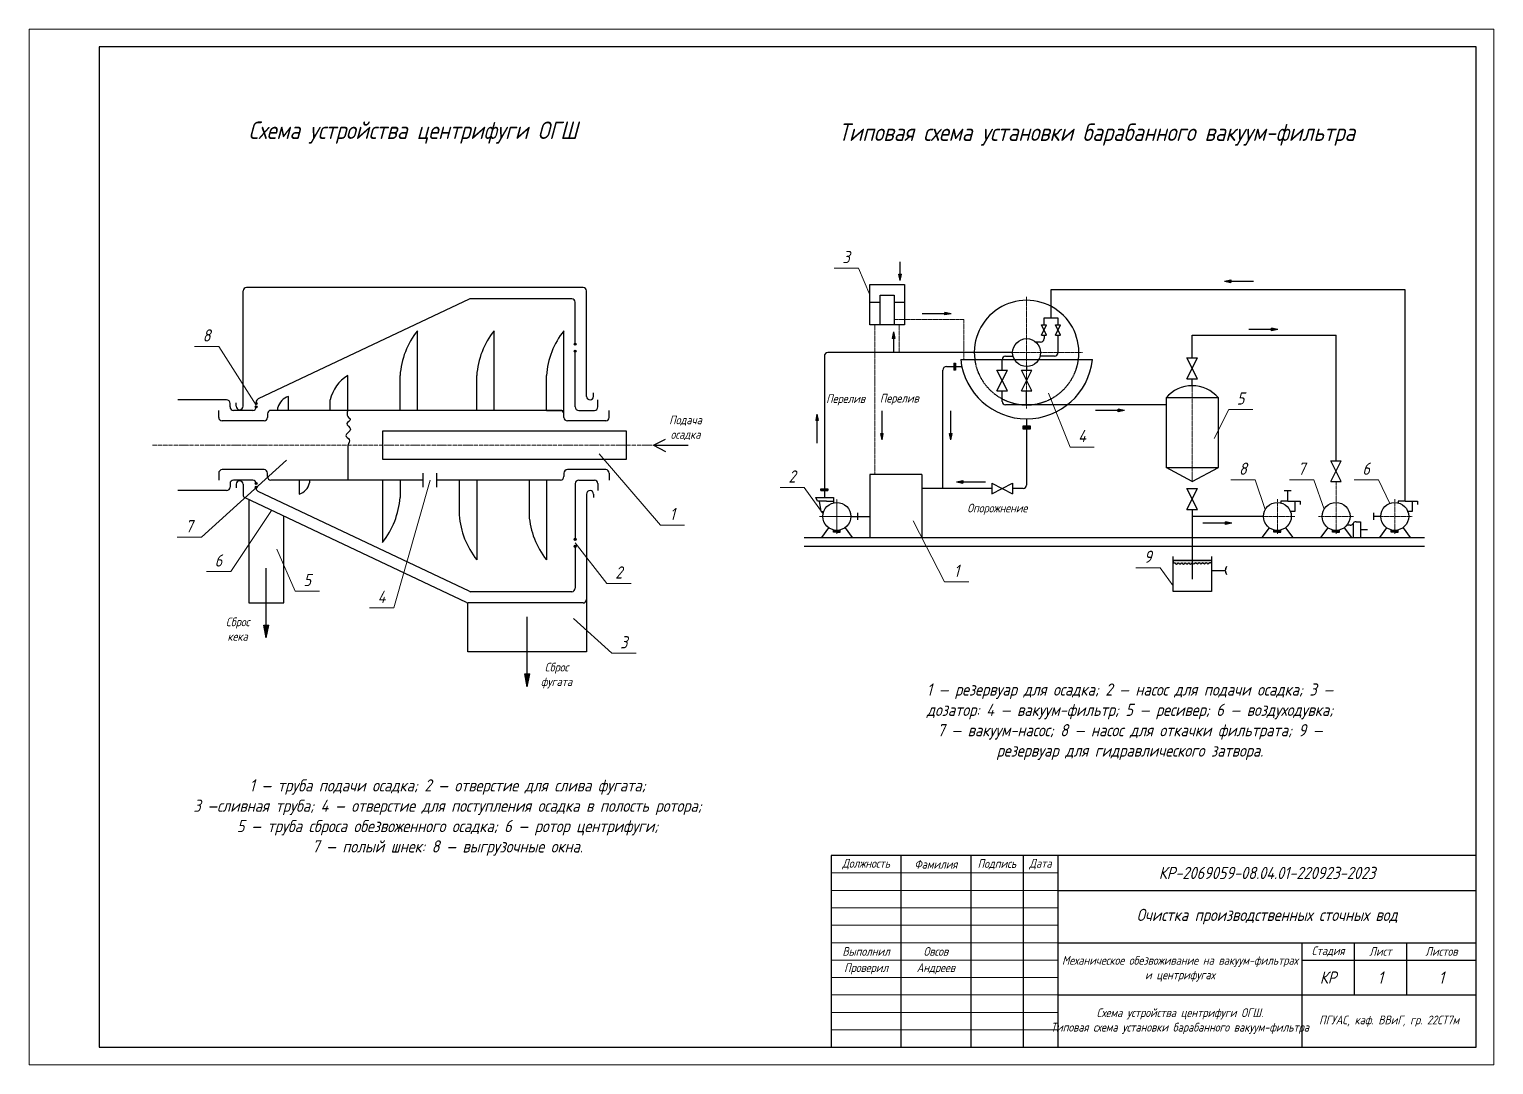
# Model space of a CAD drawing. Header units: millimetres. Extents: x -180 to 58926, y -10791 to 13515.
# Drawn here: x 14953 to 19153, y 10545 to 13515 of the extents above; entities that cross this region are included whole.
import ezdxf

# ---------------------------------------------------------------- set-up
doc = ezdxf.new("R2010")
doc.units = ezdxf.units.MM
doc.linetypes.add('ACAD_ISO02W100', pattern=[15, 12, -3])
doc.linetypes.add('ACAD_ISO04W100', pattern=[30, 24, -3, 0, -3])
for name, color, linetype, lineweight in [('axles', 152, 'ACAD_ISO04W100', 20), ('basic', 95, 'Continuous', 30), ('hatch', 117, 'ACAD_ISO02W100', 25), ('text', 13, 'Continuous', 20), ('thin', 153, 'Continuous', 18)]:
    doc.layers.add(name, color=color, linetype=linetype, lineweight=lineweight)
doc.styles.add('Structures', font='isocpeur.ttf', dxfattribs={"width": 0.85, "oblique": 15})

msp = doc.modelspace()

# ---------------------------------------------------------------- hatches: boundary and pattern name
at = {"layer": 'basic'}
h = msp.add_hatch(color=256, dxfattribs=at)
h.dxf.hatch_style = 1
h.paths.add_polyline_path([(17451.157, 12813.121), (17447.502, 12813.121), (17451.157, 12794.887)])
h.paths.add_polyline_path([(17454.811, 12813.121), (17451.157, 12813.121), (17451.157, 12794.887)])
h = msp.add_hatch(color=256, dxfattribs=at)
h.dxf.hatch_style = 1
h.paths.add_polyline_path([(18399.68, 12792.491), (18399.68, 12796.146), (18381.446, 12792.491)])
h.paths.add_polyline_path([(18399.68, 12788.836), (18399.68, 12792.491), (18381.446, 12792.491)])
h = msp.add_hatch(color=256, dxfattribs=at)
h.dxf.hatch_style = 1
h.paths.add_polyline_path([(17579.269, 12699.427), (17579.269, 12695.772), (17597.503, 12699.427)])
h.paths.add_polyline_path([(17579.269, 12703.081), (17579.269, 12699.427), (17597.503, 12699.427)])
h = msp.add_hatch(color=256, dxfattribs=at)
h.dxf.hatch_style = 1
h.paths.add_polyline_path([(17432.1, 12628.772), (17435.755, 12628.772), (17432.1, 12647.005)])
h.paths.add_polyline_path([(17428.445, 12628.772), (17432.1, 12628.772), (17432.1, 12647.005)])
h = msp.add_hatch(color=256, dxfattribs=at)
h.dxf.hatch_style = 1
h.paths.add_polyline_path([(18516.247, 12653.851), (18516.247, 12650.196), (18534.481, 12653.851)])
h.paths.add_polyline_path([(18516.247, 12657.505), (18516.247, 12653.851), (18534.481, 12653.851)])
h = msp.add_hatch(color=256, dxfattribs=at)
h.dxf.hatch_style = 1
h.paths.add_polyline_path([(16522.15, 12612.113, 1), (16516.15, 12612.113, 1)])
h = msp.add_hatch(color=256, dxfattribs=at)
h.dxf.hatch_style = 1
h.paths.add_polyline_path([(16522.15, 12592.113, 1), (16516.15, 12592.113, 1)])
h = msp.add_hatch(color=256, dxfattribs=at)
h.dxf.hatch_style = 1
h.paths.add_polyline_path([(17609.629, 12547.859), (17609.629, 12557.859), (17604.629, 12557.859), (17604.629, 12547.859)])
h.paths.add_polyline_path([(17609.629, 12537.859), (17609.629, 12547.859), (17604.629, 12547.859), (17604.629, 12537.859)])
h = msp.add_hatch(color=256, dxfattribs=at)
h.dxf.hatch_style = 1
h.paths.add_polyline_path([(15607.15, 12442.113, 1), (15601.15, 12442.113, 1)])
h = msp.add_hatch(color=256, dxfattribs=at)
h.dxf.hatch_style = 1
h.paths.add_polyline_path([(15607.15, 12432.113, 1), (15601.15, 12432.113, 1)])
h = msp.add_hatch(color=256, dxfattribs=at)
h.dxf.hatch_style = 1
h.paths.add_polyline_path([(17212.575, 12393.411), (17216.229, 12393.411), (17212.575, 12411.644)])
h.paths.add_polyline_path([(17208.92, 12393.411), (17212.575, 12393.411), (17212.575, 12411.644)])
h = msp.add_hatch(color=256, dxfattribs=at)
h.dxf.hatch_style = 1
h.paths.add_polyline_path([(18076.059, 12421.833), (18076.059, 12418.178), (18094.293, 12421.833)])
h.paths.add_polyline_path([(18076.059, 12425.488), (18076.059, 12421.833), (18094.293, 12421.833)])
h = msp.add_hatch(color=256, dxfattribs=at)
h.dxf.hatch_style = 1
h.paths.add_polyline_path([(17399.151, 12355.956), (17395.496, 12355.956), (17399.151, 12337.722)])
h.paths.add_polyline_path([(17402.806, 12355.956), (17399.151, 12355.956), (17399.151, 12337.722)])
h = msp.add_hatch(color=256, dxfattribs=at)
h.dxf.hatch_style = 1
h.paths.add_polyline_path([(17596.519, 12355.956), (17592.864, 12355.956), (17596.519, 12337.722)])
h.paths.add_polyline_path([(17600.174, 12355.956), (17596.519, 12355.956), (17596.519, 12337.722)])
h = msp.add_hatch(color=256, dxfattribs=at)
h.dxf.hatch_style = 1
h.paths.add_polyline_path([(17813.682, 12377.859), (17803.682, 12377.859), (17803.682, 12367.859), (17813.682, 12367.859)])
h.paths.add_polyline_path([(17823.682, 12377.859), (17813.682, 12377.859), (17813.682, 12367.859), (17823.682, 12367.859)])
h = msp.add_hatch(color=256, dxfattribs=at)
h.dxf.hatch_style = 1
h.paths.add_polyline_path([(15607.15, 12212.113, 1), (15601.15, 12212.113, 1)])
h = msp.add_hatch(color=256, dxfattribs=at)
h.dxf.hatch_style = 1
h.paths.add_polyline_path([(15607.15, 12202.113, 1), (15601.15, 12202.113, 1)])
h = msp.add_hatch(color=256, dxfattribs=at)
h.dxf.hatch_style = 1
h.paths.add_polyline_path([(17233.682, 12197.103), (17223.682, 12197.103), (17223.682, 12192.103), (17233.682, 12192.103)])
h.paths.add_polyline_path([(17243.682, 12197.103), (17233.682, 12197.103), (17233.682, 12192.103), (17243.682, 12192.103)])
h = msp.add_hatch(color=256, dxfattribs=at)
h.dxf.hatch_style = 1
h.paths.add_polyline_path([(17630.988, 12217), (17630.988, 12220.655), (17612.754, 12217)])
h.paths.add_polyline_path([(17630.988, 12213.345), (17630.988, 12217), (17612.754, 12217)])
h = msp.add_hatch(color=256, dxfattribs=at)
h.dxf.hatch_style = 1
h.paths.add_polyline_path([(18384.169, 12098.9), (18384.169, 12095.246), (18402.403, 12098.9)])
h.paths.add_polyline_path([(18384.169, 12102.555), (18384.169, 12098.9), (18402.403, 12098.9)])
h = msp.add_hatch(color=256, dxfattribs=at)
h.dxf.hatch_style = 1
h.paths.add_polyline_path([(16522.15, 12052.113, 1), (16516.15, 12052.113, 1)])
h = msp.add_hatch(color=256, dxfattribs=at)
h.dxf.hatch_style = 1
h.paths.add_polyline_path([(17269.484, 12077.859, 0.06325422), (17279.484, 12079.129), (17279.484, 12072.859), (17269.484, 12072.859)])
h.paths.add_polyline_path([(17259.484, 12079.129, 0.06325422), (17269.484, 12077.859), (17269.484, 12072.859), (17259.484, 12072.859)])
h = msp.add_hatch(color=256, dxfattribs=at)
h.dxf.hatch_style = 1
h.paths.add_polyline_path([(18532.881, 12077.859, -0.06325422), (18522.881, 12079.129), (18522.881, 12072.859), (18532.881, 12072.859)])
h.paths.add_polyline_path([(18542.881, 12079.129, -0.06325422), (18532.881, 12077.859), (18532.881, 12072.859), (18542.881, 12072.859)])
h = msp.add_hatch(color=256, dxfattribs=at)
h.dxf.hatch_style = 1
h.paths.add_polyline_path([(18701.278, 12077.859, -0.06325422), (18691.278, 12079.129), (18691.278, 12072.859), (18701.278, 12072.859)])
h.paths.add_polyline_path([(18711.278, 12079.129, -0.06325422), (18701.278, 12077.859), (18701.278, 12072.859), (18711.278, 12072.859)])
h = msp.add_hatch(color=256, dxfattribs=at)
h.dxf.hatch_style = 1
h.paths.add_polyline_path([(18869.675, 12077.859, -0.06325422), (18859.675, 12079.129), (18859.675, 12072.859), (18869.675, 12072.859)])
h.paths.add_polyline_path([(18879.675, 12079.129, -0.06325422), (18869.675, 12077.859), (18869.675, 12072.859), (18879.675, 12072.859)])
h = msp.add_hatch(color=256, dxfattribs=at)
h.dxf.hatch_style = 1
h.paths.add_polyline_path([(16522.15, 12032.113, 1), (16516.15, 12032.113, 1)])
h = msp.add_hatch(color=256, dxfattribs=at)
h.dxf.hatch_style = 1
edge = h.paths.add_edge_path()
edge.add_line((18288.682, 11992.859), (18233.682, 11992.859))
edge.add_line((18233.682, 11992.859), (18233.682, 11982.859))
edge.add_spline(control_points=[(18233.682, 11982.859), (18235.414, 11984.168), (18239.205, 11987.034), (18243.608, 11977.2), (18248.702, 11988.767), (18253.677, 11976.884), (18258.684, 11988.851), (18263.682, 11976.866), (18268.682, 11988.838), (18273.682, 11976.936), (18278.682, 11988.572), (18283.682, 11977.931), (18287.016, 11982.55), (18288.682, 11984.859)], knot_values=[0, 0, 0, 0, 5.38516481, 11.78828904, 18.19141328, 24.59453752, 30.99766176, 37.40078599, 43.80391023, 50.20703447, 56.61015871, 63.01328294, 69.41640718, 69.41640718, 69.41640718, 69.41640718], degree=3, periodic=0)
edge.add_line((18288.682, 11984.859), (18288.682, 11992.859))
edge = h.paths.add_edge_path()
edge.add_line((18343.682, 11992.859), (18288.682, 11992.859))
edge.add_line((18288.682, 11992.859), (18288.682, 11984.859))
edge.add_spline(control_points=[(18288.682, 11984.859), (18290.349, 11982.55), (18293.682, 11977.931), (18298.682, 11988.572), (18303.682, 11976.936), (18308.682, 11988.838), (18313.683, 11976.866), (18318.681, 11988.851), (18323.688, 11976.884), (18328.662, 11988.767), (18333.756, 11977.2), (18338.159, 11987.034), (18341.95, 11984.168), (18343.682, 11982.859)], knot_values=[0, 0, 0, 0, 6.40312424, 12.80624847, 19.20937271, 25.61249695, 32.01562119, 38.41874542, 44.82186966, 51.2249939, 57.62811814, 64.03124237, 69.41640718, 69.41640718, 69.41640718, 69.41640718], degree=3, periodic=0)
edge.add_line((18343.682, 11982.859), (18343.682, 11992.859))
h = msp.add_hatch(color=256, dxfattribs=at)
h.dxf.hatch_style = 1
h.paths.add_polyline_path([(15633.111, 11806.324), (15625.801, 11806.324), (15633.111, 11769.857)])
h.paths.add_polyline_path([(15640.42, 11806.324), (15633.111, 11806.324), (15633.111, 11769.857)])
h = msp.add_hatch(color=256, dxfattribs=at)
h.dxf.hatch_style = 1
h.paths.add_polyline_path([(16381.621, 11666.081), (16374.312, 11666.081), (16381.621, 11629.613)])
h.paths.add_polyline_path([(16388.931, 11666.081), (16381.621, 11666.081), (16381.621, 11629.613)])

# ---------------------------------------------------------------- linework, layer by layer
at = {"layer": 'axles', "ltscale": 0.2}
for p, q in [((17813.682, 12427.859), (17813.682, 12747.859)), ((17378.682, 12667.859), (17378.682, 12237.859)), ((17433.682, 12682.859), (17633.682, 12682.859)), ((17448.682, 12667.859), (17448.682, 12587.859)), ((17633.682, 12682.859), (17633.682, 12567.859)), ((17653.682, 12587.859), (17973.682, 12587.859)), ((18288.682, 12217.859), (18288.682, 12492.859)), ((18701.278, 12067.859), (18701.278, 12217.859)), ((18532.881, 12067.859), (18532.881, 12167.859)), ((18869.675, 12067.859), (18869.675, 12167.859)), ((18482.881, 12117.859), (18582.881, 12117.859)), ((18651.278, 12117.859), (18751.278, 12117.859)), ((18819.675, 12117.859), (18919.675, 12117.859))]:
    msp.add_line(p, q, dxfattribs=at)
at = {"layer": 'axles', "ltscale": 0.5}
msp.add_line((15307.161, 12322.113), (16766.65, 12322.113), dxfattribs=at)
at = {"layer": 'axles', "ltscale": 0.1}
for p, q in [((17269.484, 12067.859), (17269.484, 12167.859)), ((17319.484, 12117.859), (17219.484, 12117.859))]:
    msp.add_line(p, q, dxfattribs=at)
at = {"layer": 'basic'}
for p, q in [((19103.424, 13465.239), (15153.424, 13465.239)), ((15153.424, 13465.239), (15153.424, 10595.239)), ((19103.424, 10595.239), (19103.424, 13465.239)), ((17451.157, 12794.887), (17447.502, 12813.121)), ((17447.502, 12813.121), (17454.811, 12813.121)), ((17451.157, 12794.887), (17451.157, 12848.627)), ((17451.157, 12794.887), (17454.811, 12813.121)), ((16541.65, 12774.613), (15576.65, 12774.613)), ((17363.682, 12667.859), (17363.682, 12782.859)), ((17363.682, 12782.859), (17463.682, 12782.859)), ((17463.682, 12782.859), (17463.682, 12667.859)), ((18381.446, 12792.491), (18399.68, 12796.146)), ((18381.446, 12792.491), (18464.61, 12792.491)), ((18381.446, 12792.491), (18399.68, 12788.836)), ((18399.68, 12796.146), (18399.68, 12788.836)), ((15566.65, 12434.113), (15566.65, 12764.613)), ((16214.619, 12741.152), (15609.871, 12454.822)), ((16509.15, 12742.113), (16218.898, 12742.113)), ((16519.15, 12609.113), (16519.15, 12732.113)), ((16551.65, 12462.113), (16551.65, 12764.613)), ((17363.682, 12732.859), (17393.682, 12732.859)), ((17393.682, 12667.859), (17393.682, 12752.859)), ((17393.682, 12752.859), (17433.682, 12752.859)), ((17433.682, 12752.859), (17433.682, 12667.859)), ((17433.682, 12732.859), (17463.682, 12732.859)), ((17883.682, 12767.859), (17883.682, 12687.859)), ((18899.675, 12767.859), (17883.682, 12767.859)), ((18899.675, 12162.103), (18899.675, 12767.859)), ((17597.503, 12699.427), (17514.339, 12699.427)), ((17597.503, 12699.427), (17579.269, 12703.081)), ((17579.269, 12695.772), (17579.269, 12703.081)), ((17597.503, 12699.427), (17579.269, 12695.772)), ((17863.682, 12667.859), (17863.682, 12687.859)), ((17863.682, 12687.859), (17903.682, 12687.859)), ((17903.682, 12687.859), (17903.682, 12667.859)), ((16066.65, 12422.113), (16066.65, 12650.666)), ((16286.65, 12422.113), (16286.65, 12650.666)), ((16486.65, 12412.113), (16486.65, 12650.666)), ((17463.682, 12667.859), (17363.682, 12667.859)), ((17432.1, 12647.005), (17428.445, 12628.772)), ((17432.1, 12647.005), (17432.1, 12587.859)), ((17432.1, 12647.005), (17435.755, 12628.772)), ((17856.182, 12667.859), (17871.182, 12667.859)), ((17856.182, 12637.859), (17871.182, 12667.859)), ((17871.182, 12637.859), (17856.182, 12667.859)), ((17896.182, 12667.859), (17911.182, 12667.859)), ((17896.182, 12637.859), (17911.182, 12667.859)), ((17911.182, 12637.859), (17896.182, 12667.859)), ((18534.481, 12653.851), (18451.317, 12653.851)), ((18534.481, 12653.851), (18516.247, 12657.505)), ((18516.247, 12650.196), (18516.247, 12657.505)), ((18534.481, 12653.851), (18516.247, 12650.196)), ((17435.755, 12628.772), (17428.445, 12628.772)), ((17853.682, 12617.859), (17840.14, 12617.859)), ((17856.182, 12637.859), (17871.182, 12637.859)), ((17863.682, 12637.859), (17863.682, 12627.859)), ((17896.182, 12637.859), (17911.182, 12637.859)), ((17903.682, 12637.859), (17903.682, 12617.859)), ((17903.682, 12617.859), (17903.682, 12587.859)), ((18288.682, 12572.859), (18288.682, 12637.859)), ((18288.682, 12637.859), (18701.278, 12637.859)), ((18701.278, 12277.859), (18701.278, 12637.859)), ((16519.15, 12432.113), (16519.15, 12595.113)), ((16519.15, 12592.113), (16519.15, 12592.113)), ((17233.682, 12577.859), (17233.682, 12172.103)), ((17773.682, 12587.859), (17243.682, 12587.859)), ((17624.738, 12567.859), (18002.627, 12567.859)), ((17743.682, 12537.859), (17743.682, 12567.859)), ((17753.682, 12577.859), (17774.952, 12577.859)), ((17893.682, 12577.859), (17852.412, 12577.859)), ((18273.682, 12572.859), (18303.682, 12572.859)), ((18273.682, 12512.859), (18303.682, 12572.859)), ((18303.682, 12512.859), (18273.682, 12572.859)), ((15866.65, 12422.113), (15866.65, 12522.113)), ((16016.65, 12422.113), (16016.65, 12522.113)), ((16236.65, 12422.113), (16236.65, 12522.113)), ((16436.65, 12422.113), (16436.65, 12522.113)), ((17573.682, 12197.859), (17573.682, 12537.859)), ((17583.682, 12547.859), (17627.94, 12547.859)), ((17604.629, 12557.859), (17604.629, 12537.859)), ((17604.629, 12557.859), (17609.629, 12557.859)), ((17609.629, 12537.859), (17604.629, 12537.859)), ((17609.629, 12557.859), (17609.629, 12537.859)), ((17728.682, 12537.859), (17758.682, 12537.859)), ((17728.682, 12477.859), (17758.682, 12537.859)), ((17758.682, 12477.859), (17728.682, 12537.859)), ((17798.682, 12537.859), (17828.682, 12537.859)), ((17798.682, 12477.859), (17828.682, 12537.859)), ((17828.682, 12477.859), (17798.682, 12537.859)), ((17813.682, 12547.859), (17813.682, 12537.859)), ((17728.682, 12477.859), (17758.682, 12477.859)), ((17743.682, 12447.859), (17743.682, 12477.859)), ((17798.682, 12477.859), (17828.682, 12477.859)), ((17813.682, 12437.859), (17813.682, 12477.859)), ((18273.682, 12512.859), (18303.682, 12512.859)), ((18288.682, 12492.859), (18288.682, 12512.859)), ((15519.15, 12452.113), (15379.15, 12452.113)), ((15529.15, 12432.113), (15529.15, 12442.113)), ((15546.65, 12434.113), (15546.65, 12444.113)), ((15604.15, 12445.784), (15604.15, 12442.113)), ((15604.15, 12432.113), (15604.15, 12432.113)), ((15696.65, 12422.113), (15696.65, 12462.113)), ((15816.65, 12422.113), (15816.65, 12452.113)), ((16561.65, 12452.113), (16561.65, 12452.113)), ((16571.65, 12462.113), (16571.65, 12472.113)), ((16584.15, 12432.113), (16584.15, 12452.113)), ((17813.682, 12437.859), (17753.682, 12437.859)), ((18213.682, 12437.859), (17813.682, 12437.859)), ((18363.682, 12457.859), (18213.682, 12457.859)), ((18213.682, 12457.859), (18213.682, 12257.859)), ((18213.682, 12457.859), (18213.682, 12437.859)), ((18363.682, 12257.859), (18363.682, 12457.859)), ((15496.65, 12402.113), (15496.65, 12422.113)), ((15626.65, 12392.113), (15506.65, 12392.113)), ((15594.15, 12422.113), (15539.15, 12422.113)), ((15556.65, 12424.113), (15556.65, 12424.113)), ((15636.65, 12412.113), (15636.65, 12402.113)), ((16476.65, 12422.113), (15646.65, 12422.113)), ((15666.65, 12422.113), (15666.65, 12430.276)), ((16436.65, 12422.113), (16486.65, 12422.113)), ((16486.65, 12402.113), (16486.65, 12412.113)), ((16606.65, 12392.113), (16496.65, 12392.113)), ((16529.15, 12422.113), (16574.15, 12422.113)), ((16616.65, 12402.113), (16616.65, 12422.113)), ((17212.575, 12411.644), (17208.92, 12393.411)), ((17216.229, 12393.411), (17208.92, 12393.411)), ((17212.575, 12411.644), (17212.575, 12328.481)), ((17212.575, 12411.644), (17216.229, 12393.411)), ((17399.151, 12337.722), (17399.151, 12420.886)), ((17596.519, 12337.722), (17596.519, 12420.886)), ((17813.682, 12397.859), (17813.682, 12207.859)), ((17813.682, 12397.859), (17813.682, 12377.859)), ((18094.293, 12421.833), (18011.129, 12421.833)), ((18094.293, 12421.833), (18076.059, 12425.488)), ((18076.059, 12418.178), (18076.059, 12425.488)), ((18094.293, 12421.833), (18076.059, 12418.178)), ((16666.65, 12362.113), (15966.65, 12362.113)), ((15966.65, 12362.113), (15966.65, 12282.113)), ((16666.65, 12282.113), (16666.65, 12362.113)), ((17399.151, 12337.722), (17395.496, 12355.956)), ((17395.496, 12355.956), (17402.806, 12355.956)), ((17399.151, 12337.722), (17402.806, 12355.956)), ((17596.519, 12337.722), (17592.864, 12355.956)), ((17592.864, 12355.956), (17600.174, 12355.956)), ((17596.519, 12337.722), (17600.174, 12355.956)), ((17803.682, 12377.859), (17823.682, 12377.859)), ((17803.682, 12367.859), (17803.682, 12377.859)), ((17823.682, 12367.859), (17803.682, 12367.859)), ((17823.682, 12377.859), (17823.682, 12367.859)), ((15866.65, 12322.113), (15866.65, 12222.113)), ((16743.328, 12322.113), (16778.17, 12339.643)), ((16743.328, 12322.113), (16843.328, 12322.113)), ((16743.328, 12322.113), (16778.17, 12304.584)), ((15966.65, 12282.113), (16666.65, 12282.113)), ((18686.278, 12277.859), (18716.278, 12277.859)), ((18686.278, 12217.859), (18716.278, 12277.859)), ((18716.278, 12217.859), (18686.278, 12277.859)), ((15496.65, 12242.113), (15496.65, 12222.113)), ((15626.65, 12252.113), (15506.65, 12252.113)), ((15594.15, 12222.113), (15539.15, 12222.113)), ((15636.65, 12232.113), (15636.65, 12242.113)), ((16081.65, 12222.113), (15646.65, 12222.113)), ((15727.162, 12222.113), (15727.162, 12182.113)), ((15757.162, 12222.113), (15757.162, 12213.951)), ((15966.65, 12222.113), (15966.65, 12043.561)), ((16016.65, 12222.113), (16016.65, 12172.113)), ((16081.65, 12242.113), (16081.65, 12202.113)), ((16121.65, 12242.113), (16121.65, 12202.113)), ((16476.65, 12222.113), (16121.65, 12222.113)), ((16186.65, 12222.113), (16186.65, 12122.113)), ((16236.65, 12222.113), (16236.65, 11993.561)), ((16386.65, 12222.113), (16386.65, 12122.113)), ((16436.65, 12222.113), (16436.65, 11993.561)), ((16486.65, 12242.113), (16486.65, 12232.113)), ((16606.65, 12252.113), (16496.65, 12252.113)), ((16529.15, 12222.113), (16574.15, 12222.113)), ((16616.65, 12242.113), (16616.65, 12222.113)), ((17513.682, 12237.859), (17363.682, 12237.859)), ((17363.682, 12237.859), (17363.682, 12057.859)), ((17513.682, 12237.859), (17513.682, 12057.859)), ((18213.682, 12257.859), (18363.682, 12257.859)), ((18288.682, 12217.859), (18213.682, 12257.859)), ((18288.682, 12217.859), (18363.682, 12257.859)), ((15519.15, 12192.113), (15379.15, 12192.113)), ((15529.15, 12212.113), (15529.15, 12202.113)), ((15546.65, 12210.113), (15546.65, 12200.113)), ((15556.65, 12220.113), (15556.65, 12220.113)), ((15566.65, 12210.113), (15566.65, 12180.239)), ((15604.15, 12212.113), (15604.15, 12212.113)), ((15604.15, 12198.443), (15604.15, 12202.113)), ((16214.619, 11903.075), (15609.871, 12189.405)), ((16519.15, 12212.113), (16519.15, 12049.113)), ((16551.65, 12182.113), (16551.65, 11879.613)), ((16561.65, 12192.113), (16561.65, 12192.113)), ((16571.65, 12182.113), (16571.65, 12172.113)), ((16584.15, 12212.113), (16584.15, 12192.113)), ((17223.682, 12197.103), (17243.682, 12197.103)), ((17223.682, 12192.103), (17223.682, 12197.103)), ((17223.682, 12192.103), (17243.682, 12192.103)), ((17243.682, 12197.103), (17243.682, 12192.103)), ((17713.682, 12197.859), (17513.682, 12197.859)), ((17612.754, 12217), (17630.988, 12220.655)), ((17612.754, 12217), (17695.917, 12217)), ((17612.754, 12217), (17630.988, 12213.345)), ((17630.988, 12220.655), (17630.988, 12213.345)), ((17713.682, 12212.859), (17713.682, 12182.859)), ((17713.682, 12212.859), (17773.682, 12182.859)), ((17713.682, 12182.859), (17773.682, 12212.859)), ((17773.682, 12212.859), (17773.682, 12182.859)), ((17803.682, 12197.859), (17773.682, 12197.859)), ((18273.682, 12197.859), (18303.682, 12197.859)), ((18273.682, 12137.859), (18303.682, 12197.859)), ((18303.682, 12137.859), (18273.682, 12197.859)), ((18552.881, 12192.103), (18572.881, 12192.103)), ((18562.881, 12162.103), (18562.881, 12192.103)), ((18686.278, 12217.859), (18716.278, 12217.859)), ((16207.313, 11870.575), (15572.371, 12171.201)), ((15583.111, 12166.116), (15583.111, 11869.857)), ((17209.484, 12172.103), (17259.484, 12172.103)), ((17214.484, 12162.103), (17209.484, 12172.103)), ((17219.484, 12162.103), (17214.484, 12162.103)), ((17239.484, 12162.103), (17219.484, 12162.103)), ((17224.484, 12132.103), (17219.484, 12162.103)), ((17239.484, 12162.103), (17259.484, 12162.103)), ((17259.484, 12172.103), (17259.484, 12162.103)), ((17259.484, 12162.103), (17259.484, 12156.589)), ((18562.881, 12162.103), (18542.881, 12162.103)), ((18542.881, 12162.103), (18542.881, 12156.589)), ((18562.881, 12162.103), (18582.881, 12162.103)), ((18582.881, 12162.103), (18582.881, 12132.103)), ((18582.881, 12162.103), (18597.881, 12162.103)), ((18597.881, 12162.103), (18597.881, 12152.103)), ((18899.675, 12162.103), (18879.675, 12162.103)), ((18879.675, 12162.103), (18879.675, 12156.589)), ((18899.675, 12162.103), (18919.675, 12162.103)), ((18919.675, 12162.103), (18919.675, 12132.103)), ((18919.675, 12162.103), (18934.675, 12162.103)), ((18934.675, 12162.103), (18934.675, 12152.103)), ((15683.111, 11869.857), (15683.111, 12118.769)), ((17224.484, 12132.103), (17232.106, 12132.103)), ((17309.484, 12117.859), (17363.682, 12117.859)), ((17329.484, 12107.859), (17329.484, 12127.859)), ((18273.682, 12137.859), (18303.682, 12137.859)), ((18288.682, 12137.859), (18288.682, 11937.859)), ((18492.881, 12117.859), (18288.682, 12117.859)), ((18402.403, 12098.9), (18319.24, 12098.9)), ((18402.403, 12098.9), (18384.169, 12102.555)), ((18384.169, 12095.246), (18384.169, 12102.555)), ((18402.403, 12098.9), (18384.169, 12095.246)), ((18582.881, 12132.103), (18570.259, 12132.103)), ((18749.938, 12097.859), (18749.938, 12057.859)), ((18751.278, 12102.859), (18751.278, 12102.859)), ((18758.598, 12102.859), (18771.278, 12102.859)), ((18771.278, 12102.859), (18771.278, 12057.859)), ((18809.675, 12107.859), (18809.675, 12127.859)), ((18829.675, 12117.859), (18809.675, 12117.859)), ((18919.675, 12132.103), (18907.053, 12132.103)), ((17176.078, 12057.859), (18954.694, 12057.859)), ((17245.76, 12085.654), (17225.285, 12057.859)), ((17259.484, 12072.859), (17259.484, 12079.129)), ((17269.484, 12072.859), (17259.484, 12072.859)), ((17269.484, 12077.859), (17269.484, 12072.859)), ((17269.484, 12072.859), (17279.484, 12072.859)), ((17279.484, 12072.859), (17279.484, 12079.129)), ((17293.207, 12085.654), (17313.682, 12057.859)), ((18509.157, 12085.654), (18488.682, 12057.859)), ((18522.881, 12072.859), (18522.881, 12079.129)), ((18532.881, 12072.859), (18522.881, 12072.859)), ((18532.881, 12077.859), (18532.881, 12072.859)), ((18532.881, 12072.859), (18542.881, 12072.859)), ((18542.881, 12072.859), (18542.881, 12079.129)), ((18556.605, 12085.654), (18577.079, 12057.859)), ((18677.554, 12085.654), (18657.079, 12057.859)), ((18691.278, 12072.859), (18691.278, 12079.129)), ((18701.278, 12072.859), (18691.278, 12072.859)), ((18701.278, 12077.859), (18701.278, 12072.859)), ((18701.278, 12072.859), (18711.278, 12072.859)), ((18711.278, 12072.859), (18711.278, 12079.129)), ((18725.002, 12085.654), (18745.476, 12057.859)), ((18741.278, 12092.859), (18732.503, 12092.859)), ((18771.278, 12080.359), (18791.278, 12080.359)), ((18845.951, 12085.654), (18825.476, 12057.859)), ((18859.675, 12072.859), (18859.675, 12079.129)), ((18869.675, 12072.859), (18859.675, 12072.859)), ((18869.675, 12077.859), (18869.675, 12072.859)), ((18869.675, 12072.859), (18879.675, 12072.859)), ((18879.675, 12072.859), (18879.675, 12079.129)), ((18893.399, 12085.654), (18913.874, 12057.859)), ((16519.15, 12052.113), (16519.15, 12052.113)), ((16519.15, 12035.113), (16519.15, 11912.113)), ((17176.078, 12032.859), (18954.694, 12032.859)), ((18233.682, 11902.859), (18233.682, 12002.859)), ((18233.682, 11992.859), (18343.682, 11992.859)), ((18233.682, 11992.859), (18233.682, 11982.859)), ((18343.682, 12002.859), (18343.682, 11902.859)), ((15633.111, 11769.857), (15633.111, 11969.857)), ((18343.682, 11962.859), (18383.682, 11962.859)), ((16509.15, 11902.113), (16218.898, 11902.113)), ((18343.682, 11902.859), (18233.682, 11902.859)), ((15583.111, 11869.857), (15683.111, 11869.857)), ((16541.65, 11869.613), (16211.593, 11869.613)), ((16211.593, 11729.613), (16211.593, 11869.613)), ((16551.65, 11879.613), (16551.65, 11729.613)), ((15633.111, 11769.857), (15625.801, 11806.324)), ((15625.801, 11806.324), (15640.42, 11806.324)), ((15633.111, 11769.857), (15640.42, 11806.324)), ((16381.621, 11629.613), (16381.621, 11829.613)), ((16551.65, 11729.613), (16211.593, 11729.613)), ((16381.621, 11629.613), (16374.312, 11666.081)), ((16374.312, 11666.081), (16388.931, 11666.081)), ((16381.621, 11629.613), (16388.931, 11666.081)), ((17253.424, 11145.239), (17253.424, 10595.239)), ((19103.424, 11145.239), (17253.424, 11145.239)), ((17453.424, 11145.239), (17453.424, 10595.239)), ((17653.424, 11145.239), (17653.424, 10595.239)), ((17803.424, 11145.239), (17803.424, 10595.239)), ((17903.424, 11145.239), (17903.424, 10595.239)), ((17903.424, 11045.239), (19103.424, 11045.239)), ((17903.424, 10895.239), (19103.424, 10895.239)), ((18603.424, 10895.239), (18603.424, 10595.239)), ((18753.424, 10895.239), (18753.424, 10745.239)), ((18903.424, 10895.239), (18903.424, 10745.239)), ((18603.424, 10845.239), (19103.424, 10845.239)), ((17903.424, 10745.239), (19103.424, 10745.239)), ((15153.424, 10595.239), (19103.424, 10595.239))]:
    msp.add_line(p, q, dxfattribs=at)
for centre, radius in [((16519.15, 12612.113), 3), ((17813.682, 12587.859), 40), ((16519.15, 12592.113), 3), ((15604.15, 12442.113), 3), ((15604.15, 12432.113), 3), ((15604.15, 12212.113), 3), ((15604.15, 12202.113), 3), ((17269.484, 12117.859), 40), ((18532.881, 12117.859), 40), ((18701.278, 12117.859), 40), ((18869.675, 12117.859), 40), ((16519.15, 12052.113), 3), ((16519.15, 12032.113), 3)]:
    msp.add_circle(centre, radius, dxfattribs=at)
for centre, radius, start, end in [((15576.65, 12764.613), 10, 90, 180), ((16541.65, 12764.613), 10, 0, 90), ((16218.898, 12732.113), 10, 90, 115.336122), ((16509.15, 12732.113), 10, 0, 90), ((17813.682, 12587.859), 150, 352.337744, 187.662256), ((16249.565, 12505.522), 233.505, 141.567785, 175.925575), ((16469.565, 12505.522), 233.505, 141.567785, 175.925575), ((16669.565, 12505.522), 233.505, 141.567785, 175.925575), ((17853.682, 12627.859), 10, 270, 0), ((17243.682, 12577.859), 10, 90, 180), ((17813.682, 12587.859), 190, 186.042328, 353.957672), ((17753.682, 12567.859), 10, 90, 180), ((17893.682, 12587.859), 10, 270, 0), ((15925.822, 12426.991), 112.025, 121.883963, 167.040682), ((17583.682, 12537.859), 10, 90, 180), ((18288.682, 12395.002), 97.857, 39.966213, 140.033787), ((15519.15, 12442.113), 10, 0, 90), ((15539.15, 12432.113), 10, 180, 270), ((15556.65, 12434.113), 10, 180, 270), ((15556.65, 12434.113), 10, 270, 0), ((15594.15, 12432.113), 10, 270, 360), ((15614.15, 12445.784), 10, 115.336122, 180), ((15709.146, 12420.286), 43.654, 106.633271, 166.770146), ((16529.15, 12432.113), 10, 180, 270), ((16561.65, 12462.113), 10, 180, 270), ((16561.65, 12462.113), 10, 270, 0), ((16574.15, 12432.113), 10, 270, 0), ((17753.682, 12447.859), 10, 180, 270), ((15506.65, 12402.113), 10, 180, 270), ((15626.65, 12402.113), 10, 270, 0), ((15646.65, 12412.113), 10, 90, 180), ((16476.65, 12412.113), 10, 0, 90), ((16496.65, 12402.113), 10, 180, 270), ((16606.65, 12402.113), 10, 270, 0), ((15506.65, 12242.113), 10, 90, 180), ((15539.15, 12212.113), 10, 90, 180), ((15594.15, 12212.113), 10, 0, 90), ((15626.65, 12242.113), 10, 0, 90), ((15646.65, 12232.113), 10, 180, 270), ((16476.65, 12232.113), 10, 270, 0), ((16496.65, 12242.113), 10, 90, 180), ((16529.15, 12212.113), 10, 90, 180), ((16574.15, 12212.113), 10, 0, 90), ((16606.65, 12242.113), 10, 0, 90), ((15519.15, 12202.113), 10, 270, 0), ((15556.65, 12210.113), 10, 90, 180), ((15556.65, 12210.113), 10, 0, 90), ((15576.65, 12180.239), 10, 180, 244.663878), ((15614.15, 12198.443), 10, 180, 244.663878), ((15714.666, 12223.941), 43.654, 286.633271, 346.770146), ((16561.65, 12182.113), 10, 90, 180), ((16561.65, 12182.113), 10, 0, 90), ((17803.682, 12207.859), 10, 270, 0), ((15783.736, 12188.704), 233.505, 321.567785, 355.925575), ((16419.565, 12138.704), 233.505, 184.074425, 218.432215), ((16619.565, 12138.704), 233.505, 184.074425, 218.432215), ((18741.278, 12102.859), 10, 270, 330), ((18758.598, 12092.859), 10, 90, 150), ((18398.693, 11964.191), 15.07, 138.262678, 185.072759), ((18398.693, 11961.526), 15.07, 174.927241, 221.737322), ((16218.898, 11912.113), 10, 244.663878, 270), ((16509.15, 11912.113), 10, 270, 0), ((16211.593, 11879.613), 10, 244.663878, 270), ((16541.65, 11879.613), 10, 270, 0)]:
    msp.add_arc(centre, radius, start, end, dxfattribs=at)
for points in [[(15866.65, 12422.113), (15867.319, 12404.252), (15874.029, 12395.718), (15864.574, 12384.746), (15874.639, 12367.982), (15860.914, 12350), (15870.979, 12338.722), (15866.65, 12322.113)], [(18233.682, 11982.859), (18238.682, 11984.859), (18243.682, 11980.859), (18248.682, 11984.859), (18253.682, 11980.859), (18258.682, 11984.859), (18263.682, 11980.859), (18268.682, 11984.859), (18273.682, 11980.859), (18278.682, 11984.859), (18283.682, 11980.859), (18288.682, 11984.859)], [(18343.682, 11982.859), (18338.682, 11984.859), (18333.682, 11980.859), (18328.682, 11984.859), (18323.682, 11980.859), (18318.682, 11984.859), (18313.682, 11980.859), (18308.682, 11984.859), (18303.682, 11980.859), (18298.682, 11984.859), (18293.682, 11980.859), (18288.682, 11984.859)]]:
    msp.add_spline(points, degree=3, dxfattribs=at)
at = {"layer": 'hatch', "ltscale": 0.2}
msp.add_arc((17813.682, 12587.859), 150, 187.662256, 352.337744, dxfattribs=at)
at = {"layer": 'thin'}
for p, q in [((19153.424, 13515.239), (14953.424, 13515.239)), ((14953.424, 13515.239), (14953.424, 10545.239)), ((19153.424, 10545.239), (19153.424, 13515.239)), ((17262.042, 12830.209), (17331.322, 12830.209)), ((17363.682, 12753.202), (17331.322, 12830.209)), ((15427.673, 12605.33), (15496.953, 12605.33)), ((15604.15, 12437.003), (15496.953, 12605.33)), ((17876.322, 12471.947), (17938.52, 12316.983)), ((18351.422, 12341.839), (18393.286, 12424.437)), ((18393.286, 12424.437), (18462.565, 12424.437)), ((17938.52, 12316.983), (18007.8, 12316.983)), ((15691.422, 12279.225), (15446.875, 12058.119)), ((16587.824, 12297.843), (16763.533, 12093.156)), ((16103.119, 12222.113), (15998.682, 11855.604)), ((18399.927, 12223.102), (18469.206, 12223.102)), ((18498.042, 12137.513), (18469.206, 12223.102)), ((18568.129, 12223.102), (18637.409, 12223.102)), ((18667.363, 12139.067), (18637.409, 12223.102)), ((18753.293, 12223.102), (18822.573, 12223.102)), ((18855.093, 12155.106), (18822.573, 12223.102)), ((17106.897, 12200.781), (17176.176, 12200.781)), ((17230.217, 12125.486), (17176.176, 12200.781)), ((15648.523, 12135.145), (15531.034, 11959.791)), ((17488.179, 12105.161), (17578.626, 11930.249)), ((15377.595, 12058.119), (15446.875, 12058.119)), ((16763.533, 12093.156), (16832.813, 12093.156)), ((15663.499, 12023.713), (15716.396, 11903.634)), ((16519.15, 12041.856), (16609.953, 11925.491)), ((18127.262, 11970.571), (18196.542, 11970.571)), ((18233.682, 11919.24), (18196.542, 11970.571)), ((15461.755, 11959.791), (15531.034, 11959.791)), ((17578.626, 11930.249), (17647.906, 11930.249)), ((15716.396, 11903.634), (15785.675, 11903.634)), ((16609.953, 11925.491), (16679.233, 11925.491)), ((15929.402, 11855.604), (15998.682, 11855.604)), ((16514.378, 11824.893), (16624.355, 11725.262)), ((16624.355, 11725.262), (16693.634, 11725.262)), ((17903.424, 11095.239), (17253.424, 11095.239)), ((17903.424, 11045.239), (17253.424, 11045.239)), ((17903.424, 10995.239), (17253.424, 10995.239)), ((17903.424, 10945.239), (17253.424, 10945.239)), ((17903.424, 10895.239), (17253.424, 10895.239)), ((17903.424, 10845.239), (17253.424, 10845.239)), ((17903.424, 10795.239), (17253.424, 10795.239)), ((17903.424, 10745.239), (17253.424, 10745.239)), ((17903.424, 10695.239), (17253.424, 10695.239)), ((17903.424, 10645.239), (17253.424, 10645.239)), ((14953.424, 10545.239), (19153.424, 10545.239))]:
    msp.add_line(p, q, dxfattribs=at)

# ---------------------------------------------------------------- texts
at = {"layer": 'text', "attachment_point": 5, "style": 'Structures'}
for s, insert, char_height, width in [('Схема устройства центрифуги ОГШ', (16053.698, 13218.818), 50, 1077.01294), ('Типовая схема установки барабанного вакуум-фильтра', (18014.91, 13213.156), 50, 1653.54974), ('3', (17296.218, 12861.994), 35, 35.502), ('8', (15461.848, 12637.115), 35, 35.502), ('Перелив', (17294.646, 12452.464), 25, 86.4242), ('Перелив', (17448.659, 12453.651), 25, 86.4242), ('5', (18427.461, 12456.222), 35, 35.502), ('Подача \\Pосадка', (16835.513, 12371.911), 25, 98.12567), ('4', (17972.696, 12348.768), 35, 35.502), ('8', (18434.102, 12254.887), 35, 35.502), ('7', (18602.305, 12254.887), 35, 35.502), ('6', (18787.468, 12254.887), 35, 35.502), ('2', (17141.072, 12232.566), 35, 35.502), ('1', (16797.708, 12124.941), 35, 35.502), ('Опорожнение ', (17729.712, 12138.612), 25, 213.73506), ('7', (15411.77, 12089.904), 35, 35.502), ('9', (18161.438, 12002.356), 35, 35.502), ('6', (15495.93, 11991.576), 35, 35.502), ('2', (16644.128, 11957.276), 35, 35.502), ('1', (17612.802, 11962.034), 35, 35.502), ('5', (15750.571, 11935.419), 35, 35.502), ('4', (15963.577, 11887.389), 35, 35.502), ('Сброс \\Pкека', (15550.79, 11794.58), 25, 113.77762), ('3', (16658.53, 11757.047), 35, 35.502), ('Сброс \\Pфугата', (16465.43, 11661.387), 25, 113.77762), ('1 — резервуар для осадка; 2 — насос для подачи осадка; 3 — дозатор: 4 — вакуум-фильтр; 5 — ресивер; 6 — воздуходувка; 7 — вакуум-насос; 8 — насос для откачки фильтрата; 9 — резервуар для гидравлического затвора.', (18110.037, 11529.146), 35, 1188.34801), ('1 — труба подачи осадка; 2 — отверстие для слива фугата; \\P3 —сливная труба; 4 — отверстие для поступления осадка в полость ротора; \\P5 — труба сброса обезвоженного осадка; 6 — ротор центрифуги; \\P7 — полый шнек: 8 — выгрузочные окна.', (16152.903, 11254.194), 35, 1621.76939), ('Должность', (17353.424, 11120.239), 25, 185.94061), ('Фамилия', (17553.424, 11120.239), 25, 181.22419), ('Подпись', (17728.424, 11120.239), 25, 135.91816), ('Дата', (17853.424, 11120.239), 25, 88.25391), ('КР-2069059-08.04.01-220923-2023', (18503.424, 11095.239), 35, 1200), ('Очистка производственных сточных вод', (18503.424, 10970.239), 35, 1200), ('Выполнил', (17353.424, 10870.239), 25, 185.94065), ('Овсов', (17553.424, 10870.239), 25, 190.65706), ('Стадия', (18678.424, 10870.239), 25, 135.29954), ('Лист', (18828.424, 10870.239), 25, 130.60481), ('Листов', (19003.424, 10870.239), 25, 173.3573), ('Проверил', (17353.424, 10820.239), 25, 188.29885), ('Андреев', (17553.424, 10820.239), 25, 185.94061), ('Механическое обезвоживание на вакуум-фильтрах и центрифугах', (18253.424, 10820.239), 25, 700), ('КР', (18678.424, 10795.239), 35, 150), ('1', (18828.424, 10795.239), 35, 150), ('1', (19003.424, 10795.239), 35, 200), ('Схема устройства центрифуги ОГШ. \\PТиповая схема установки барабанного вакуум-фильтра', (18253.424, 10670.239), 25, 700), ('ПГУАС, каф. ВВиГ, гр. 22СТ7м', (18853.424, 10670.239), 25, 500)]:
    msp.add_mtext(s, dxfattribs=dict(at, insert=insert, char_height=char_height, width=width))

doc.saveas('drawing.dxf')
